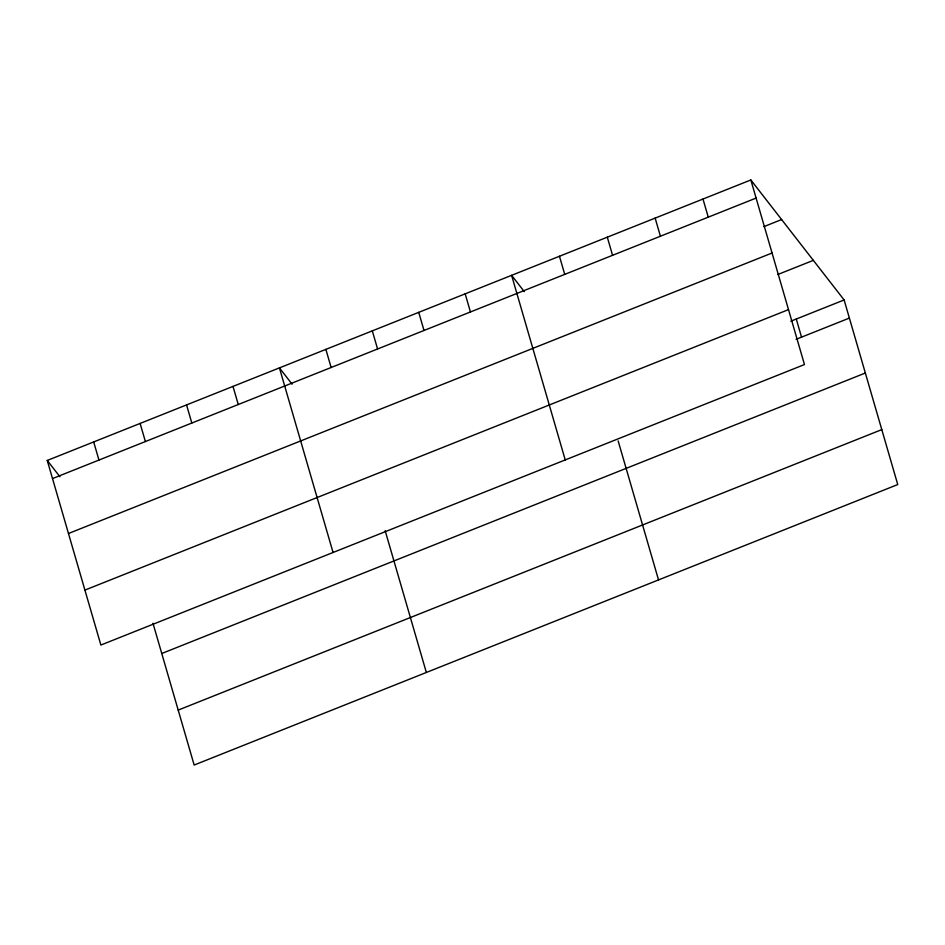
<?xml version="1.0" encoding="UTF-8"?>
<svg xmlns="http://www.w3.org/2000/svg" width="945" height="945" viewBox="0 0 945 945"><rect width="100%" height="100%" fill="white"/><g stroke="black" fill="none" stroke-linecap="round" stroke-linejoin="round"><path stroke-width="1.42" d="M750.838 179.963L804.467 364.557L100.879 645.045L47.25 460.451L750.838 179.963L844.121 299.955L897.75 484.549L194.162 765.037L152.984 623.287M52.518 478.572L756.095 198.084M763.843 226.646L781.621 219.559M68.477 533.512L772.053 253.012M777.794 274.522L813.338 260.359M84.92 590.105L788.508 309.617M790.811 321.205L844.121 299.955M796.068 339.326L849.39 318.075M161.76 653.503L865.348 373.015M178.203 710.097L881.791 429.609M524.286 291.639L511.611 275.326L565.24 459.92M292.111 384.202L279.436 367.888L333.065 552.482M47.25 460.451L59.925 476.752M796.281 319.032L801.537 337.152M702.986 199.041L708.254 217.149M655.145 218.106L660.413 236.226M607.304 237.183L612.573 255.304M618.148 440.913L658.535 579.911M559.464 256.26L564.72 274.369M465.176 293.836L470.445 311.956M418.741 312.358L424.01 330.478M372.306 330.868L377.575 348.988M385.17 530.724L426.349 672.474M325.871 349.378L331.128 367.499M233.002 386.399L238.258 404.519M186.555 404.921L191.823 423.029M140.12 423.431L145.388 441.551M93.685 441.941L98.953 460.061"/></g></svg>
